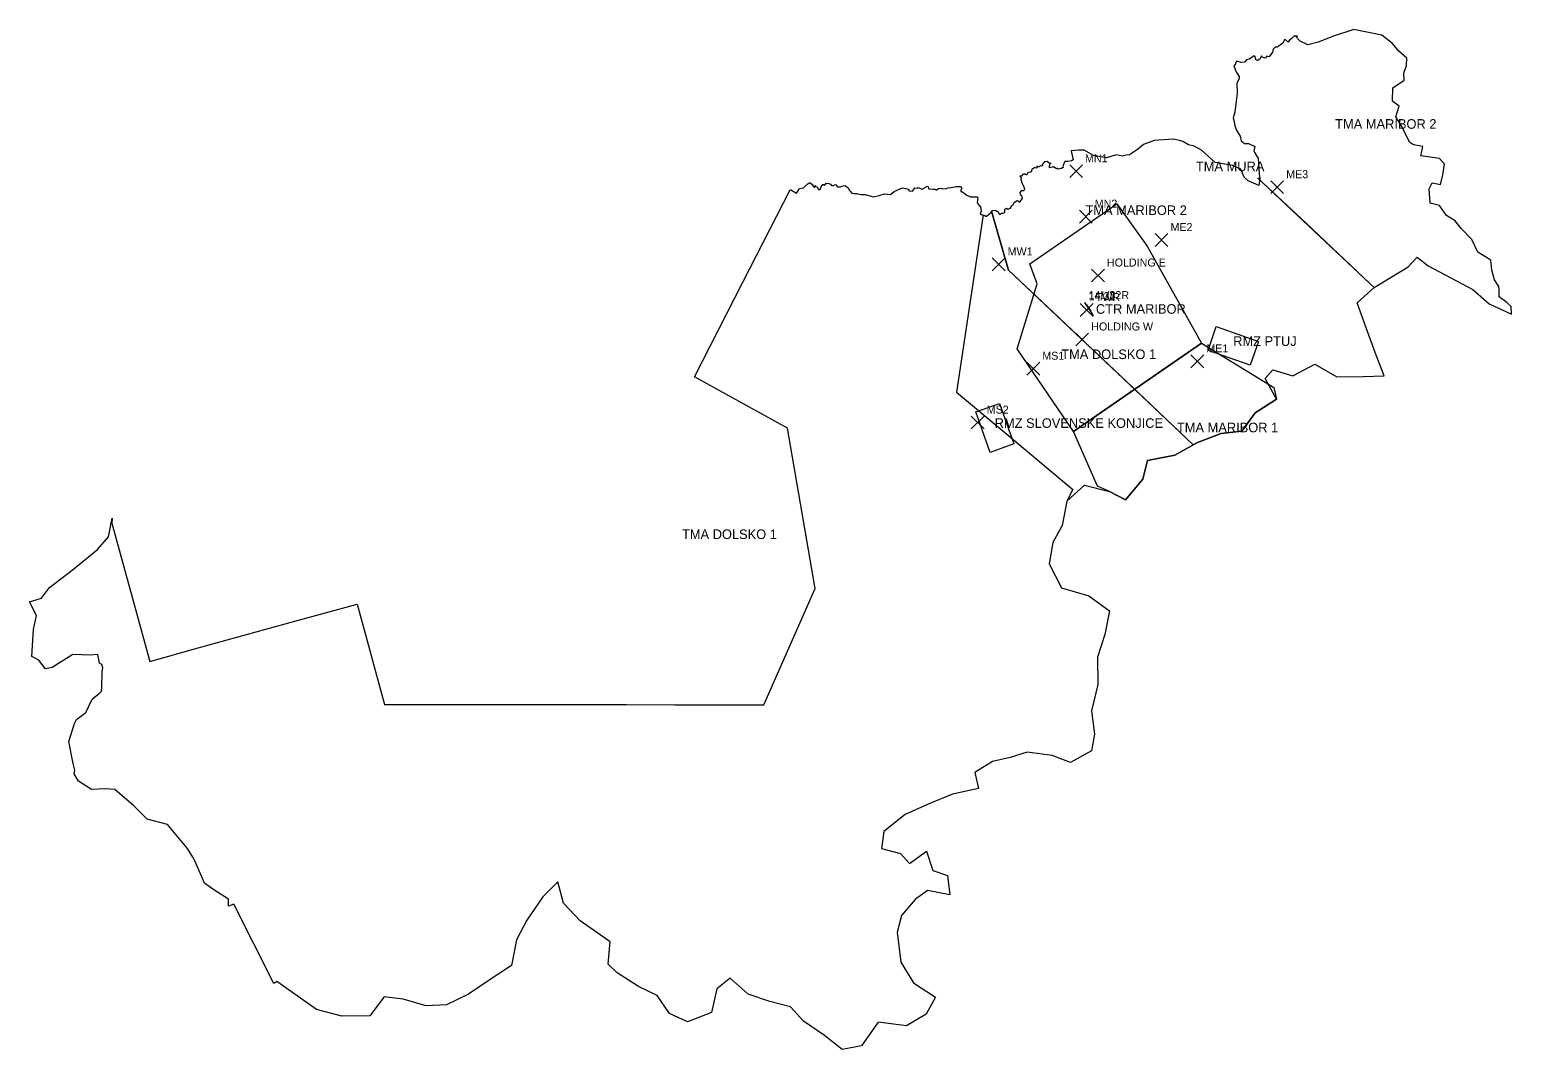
# Model space of a CAD drawing. Extents: x -167666 to 66913, y -117280 to 44262.
import ezdxf

# ---------------------------------------------------------------- set-up
doc = ezdxf.new("R2010")
doc.units = 0
for name, color, linetype in [('AIRSPACE_LABELS', 2, 'CONTINUOUS'), ('ASP_CTR_MARIBOR', 4, 'CONTINUOUS'), ('ASP_RMZ_PTUJ', 6, 'CONTINUOUS'), ('ASP_RMZ_SLOVENSKE_KONJICE', 6, 'CONTINUOUS'), ('ASP_TMA_DOLSKO_1', 6, 'CONTINUOUS'), ('ASP_TMA_DOLSKO_1_01', 6, 'CONTINUOUS'), ('ASP_TMA_MARIBOR_1', 4, 'CONTINUOUS'), ('ASP_TMA_MARIBOR_2', 4, 'CONTINUOUS'), ('ASP_TMA_MARIBOR_2_01', 4, 'CONTINUOUS'), ('ASP_TMA_MURA', 6, 'CONTINUOUS'), ('RUNWAY_LABELS', 8, 'CONTINUOUS'), ('RUNWAYS', 8, 'CONTINUOUS'), ('TOWER', 7, 'CONTINUOUS'), ('TOWER_LABELS', 7, 'CONTINUOUS'), ('VFR_LABELS', 3, 'CONTINUOUS'), ('VFR_POINTS', 3, 'CONTINUOUS')]:
    doc.layers.add(name, color=color, linetype=linetype)

msp = doc.modelspace()

# ---------------------------------------------------------------- linework, layer by layer
at = {"layer": 'ASP_CTR_MARIBOR'}
for p, q in [((-1680.270731, 12447.654288), (4445.304215, 16679.238997)), ((4445.304215, 16679.238997), (9252.178999, 9976.655918)), ((-9337.239413, 7135.007793), (-1680.270731, 12447.654288)), ((9252.178999, 9976.655918), (17866.268766, -5405.308934)), ((-8167.424753, 4015.372351), (-9337.239413, 7135.007793)), ((-11315.289656, -6301.045843), (-8167.424753, 4015.372351)), ((-2424.698242, -19397.337204), (-11315.289656, -6301.045843)), ((17866.268766, -5405.308934), (10209.300084, -10687.06795)), ((10209.300084, -10687.06795), (2552.331402, -15968.826965)), ((2552.331402, -15968.826965), (-2424.698242, -19397.337204))]:
    msp.add_line(p, q, dxfattribs=at)
at = {"layer": 'ASP_RMZ_PTUJ'}
for p, q in [((18887.197924, -6579.03316), (20184.628728, -2779.873166)), ((20184.628728, -2779.873166), (26863.206968, -5127.321617)), ((25565.776163, -8895.594132), (18887.197924, -6579.03316)), ((26863.206968, -5127.321617), (25565.776163, -8895.594132))]:
    msp.add_line(p, q, dxfattribs=at)
at = {"layer": 'ASP_RMZ_SLOVENSKE_KONJICE'}
for p, q in [((-17887.521108, -16308.589241), (-14144.114197, -14949.540138)), ((-15611.699861, -22702.297523), (-17887.521108, -16308.589241)), ((-14144.114197, -14949.540138), (-11868.29295, -21343.24842)), ((-11868.29295, -21343.24842), (-15611.699861, -22702.297523))]:
    msp.add_line(p, q, dxfattribs=at)
at = {"layer": 'ASP_TMA_DOLSKO_1'}
for p, q in [((-54768.586927, 4231.584708), (-47260.503747, 18903.13753)), ((-47260.503747, 18903.13753), (-47154.15696, 18872.25005)), ((-47154.15696, 18872.25005), (-46239.57459, 18378.050376)), ((-46239.57459, 18378.050376), (-45941.803585, 18810.475091)), ((-45941.803585, 18810.475091), (-45835.456798, 19088.462407)), ((-45835.456798, 19088.462407), (-45154.83736, 19212.012326)), ((-45154.83736, 19212.012326), (-44920.874428, 19397.337204)), ((-44920.874428, 19397.337204), (-44899.60507, 19459.112163)), ((-44899.60507, 19459.112163), (-44389.140491, 19860.649398)), ((-44389.140491, 19860.649398), (-44261.524347, 19984.199316)), ((-44261.524347, 19984.199316), (-44091.369487, 19984.199316)), ((-44091.369487, 19984.199316), (-43623.443623, 19644.437041)), ((-43623.443623, 19644.437041), (-43729.790411, 19551.774602)), ((-43729.790411, 19551.774602), (-43559.635551, 19397.337204)), ((-43559.635551, 19397.337204), (-43432.019406, 19304.674765)), ((-43432.019406, 19304.674765), (-43261.864547, 19551.774602)), ((-43261.864547, 19551.774602), (-43283.133904, 19428.224683)), ((-43283.133904, 19428.224683), (-43006.632257, 19335.562244)), ((-43006.632257, 19335.562244), (-42900.28547, 19150.237367)), ((-42900.28547, 19150.237367), (-42815.20804, 18964.912489)), ((-42815.20804, 18964.912489), (-42708.861253, 18903.13753)), ((-42708.861253, 18903.13753), (-42453.628963, 19026.687448)), ((-42453.628963, 19026.687448), (-42368.551534, 19335.562244)), ((-42368.551534, 19335.562244), (-42092.049887, 19737.099479)), ((-42092.049887, 19737.099479), (-42006.972457, 19706.212)), ((-42006.972457, 19706.212), (-41815.54824, 19582.662081)), ((-41815.54824, 19582.662081), (-41539.046593, 19922.424357)), ((-41539.046593, 19922.424357), (-41134.928802, 19860.649398)), ((-41134.928802, 19860.649398), (-40879.696512, 19798.874439)), ((-40879.696512, 19798.874439), (-40730.81101, 19551.774602)), ((-40730.81101, 19551.774602), (-40475.578721, 19582.662081)), ((-40475.578721, 19582.662081), (-40092.730286, 19737.099479)), ((-40092.730286, 19737.099479), (-39794.959282, 19335.562244)), ((-39794.959282, 19335.562244), (-39284.494703, 19335.562244)), ((-39284.494703, 19335.562244), (-39093.070486, 19459.112163)), ((-39093.070486, 19459.112163), (-38859.107554, 19489.999642)), ((-38859.107554, 19489.999642), (-38795.299482, 19520.887122)), ((-38795.299482, 19520.887122), (-38561.33655, 19551.774602)), ((-38561.33655, 19551.774602), (-38050.871971, 19150.237367)), ((-38050.871971, 19150.237367), (-37901.986469, 18810.475091)), ((-37901.986469, 18810.475091), (-37710.562252, 18594.262733)), ((-30819.290438, 18625.150213), (-30223.748429, 18903.13753)), ((-30223.748429, 18903.13753), (-29458.051561, 19212.012326)), ((-29458.051561, 19212.012326), (-28947.586982, 19119.349887)), ((-28947.586982, 19119.349887), (-28607.277263, 18995.799968)), ((-28607.277263, 18995.799968), (-28415.853046, 18748.700131)), ((-27905.388467, 18686.925172), (-27735.233608, 18872.25005)), ((-27735.233608, 18872.25005), (-27522.540033, 19181.124846)), ((-27522.540033, 19181.124846), (-27182.230314, 19150.237367)), ((-27182.230314, 19150.237367), (-26990.806097, 19242.899805)), ((-26990.806097, 19242.899805), (-26565.418948, 19088.462407)), ((-26565.418948, 19088.462407), (-26416.533446, 18995.799968)), ((-26416.533446, 18995.799968), (-26097.493084, 19119.349887)), ((-26097.493084, 19119.349887), (-25948.607582, 19273.787285)), ((-25948.607582, 19273.787285), (-25650.836578, 19397.337204)), ((-25650.836578, 19397.337204), (-25459.412361, 19459.112163)), ((-25459.412361, 19459.112163), (-25289.257501, 19057.574928)), ((-25289.257501, 19057.574928), (-24608.638063, 18995.799968)), ((-24608.638063, 18995.799968), (-24310.867058, 18995.799968)), ((-24310.867058, 18995.799968), (-24140.712199, 18841.36257)), ((-24140.712199, 18841.36257), (-23970.557339, 18934.025009)), ((-23970.557339, 18934.025009), (-23757.863764, 19088.462407)), ((-23757.863764, 19088.462407), (-23353.745973, 19150.237367)), ((-23353.745973, 19150.237367), (-23162.321756, 19057.574928)), ((-23162.321756, 19057.574928), (-22502.971675, 19088.462407)), ((-22502.971675, 19088.462407), (-22226.470028, 19212.012326)), ((-22226.470028, 19212.012326), (-21779.813522, 19273.787285)), ((-21779.813522, 19273.787285), (-20992.847296, 19428.224683)), ((-20992.847296, 19428.224683), (-20631.268219, 19428.224683)), ((-20631.268219, 19428.224683), (-20290.9585, 19397.337204)), ((-20290.9585, 19397.337204), (-20120.80364, 19181.124846)), ((-20142.072998, 18964.912489), (-20248.419785, 18872.25005)), ((-20248.419785, 18872.25005), (-20248.419785, 18594.262733)), ((-20120.80364, 19181.124846), (-20142.072998, 18964.912489)), ((-37710.562252, 18594.262733), (-37476.59932, 18378.050376)), ((-37476.59932, 18378.050376), (-37178.828316, 18316.275417)), ((-37178.828316, 18316.275417), (-36774.710524, 18316.275417)), ((-36774.710524, 18316.275417), (-36413.131448, 18192.725498)), ((-36413.131448, 18192.725498), (-36009.013656, 18130.950539)), ((-36009.013656, 18130.950539), (-35413.471647, 18130.950539)), ((-35413.471647, 18130.950539), (-34073.502128, 17760.300784)), ((-34073.502128, 17760.300784), (-33180.189115, 18007.40062)), ((-33180.189115, 18007.40062), (-32329.414817, 18254.500457)), ((-32329.414817, 18254.500457), (-31861.488953, 18192.725498)), ((-31861.488953, 18192.725498), (-31393.563089, 18161.838019)), ((-31393.563089, 18161.838019), (-30819.290438, 18625.150213)), ((-28415.853046, 18748.700131), (-27905.388467, 18686.925172)), ((-20248.419785, 18594.262733), (-20078.264926, 18594.262733)), ((-20078.264926, 18594.262733), (-19312.568057, 18038.2881)), ((-19312.568057, 18038.2881), (-18738.295406, 17791.188263)), ((-18738.295406, 17791.188263), (-17823.713036, 17791.188263)), ((-17823.713036, 17791.188263), (-17674.827534, 17760.300784)), ((-17674.827534, 17760.300784), (-17568.480746, 17667.638345)), ((-17589.750104, 17235.21363), (-17632.288819, 16802.788915)), ((-17632.288819, 16802.788915), (-17525.942031, 16586.576558)), ((-17568.480746, 17667.638345), (-17589.750104, 17235.21363)), ((-17525.942031, 16586.576558), (-17355.787172, 16401.25168)), ((-16696.437091, 14918.652658), (-20950.308581, -13188.953799)), ((-17355.787172, 16401.25168), (-17143.093597, 16215.926802)), ((-17036.74681, 15505.514771), (-17164.362955, 15042.202577)), ((-17164.362955, 15042.202577), (-17079.285525, 14980.427617)), ((-17143.093597, 16215.926802), (-17036.74681, 15505.514771)), ((-17079.285525, 14980.427617), (-17036.74681, 14949.540138)), ((-17036.74681, 14949.540138), (-16717.706448, 14887.765179)), ((-16717.706448, 14887.765179), (-16696.437091, 14918.652658)), ((-62425.55561, -10748.842909), (-54768.586927, 4231.584708)), ((-55342.859579, -14640.665342), (-62425.55561, -10748.842909)), ((-20950.308581, -13188.953799), (-13293.339899, -19582.662081)), ((-47685.890896, -18872.25005), (-55342.859579, -14640.665342)), ((-43283.133904, -44292.64578), (-47685.890896, -18872.25005)), ((-13293.339899, -19582.662081), (-2509.775671, -28570.918652)), ((-3466.896757, -30424.167429), (-4211.324267, -34315.989862)), ((-2509.775671, -28570.918652), (-3466.896757, -30424.167429)), ((-155202.492809, -36076.5762), (-154606.9508, -33142.265636)), ((-154606.9508, -33142.265636), (-154670.758872, -33945.340106)), ((-154670.758872, -33945.340106), (-148630.261356, -55813.67568)), ((-4211.324267, -34315.989862), (-5700.179289, -37003.200589)), ((-156925.310762, -38084.262376), (-155202.492809, -36076.5762)), ((-5700.179289, -37003.200589), (-6253.182583, -40339.048388)), ((-160923.949963, -41389.222695), (-156925.310762, -38084.262376)), ((-164518.471372, -44107.320902), (-160923.949963, -41389.222695)), ((-6253.182583, -40339.048388), (-4317.671055, -44169.095862)), ((-165794.632819, -45806.132282), (-164518.471372, -44107.320902)), ((-51429.297808, -62701.583636), (-43283.133904, -44292.64578)), ((-4317.671055, -44169.095862), (42.547223, -45435.482526)), ((-167666.336275, -46392.994394), (-165794.632819, -45806.132282)), ((-166602.868402, -48524.230488), (-167666.336275, -46392.994394)), ((-125659.35531, -49450.854877), (-115811.64281, -46732.75667)), ((-115811.64281, -46732.75667), (-111472.69389, -62639.808676)), ((42.547223, -45435.482526), (3275.489555, -47782.930978)), ((-167028.255551, -50748.129021), (-166602.868402, -48524.230488)), ((3275.489555, -47782.930978), (2573.600759, -51551.203492)), ((-167326.026555, -55041.488689), (-167028.255551, -50748.129021)), ((-140973.292674, -53682.439586), (-133316.323992, -51582.090971)), ((-133316.323992, -51582.090971), (-125659.35531, -49450.854877)), ((2573.600759, -51551.203492), (1382.516742, -55134.151128)), ((-148630.261356, -55813.67568), (-140973.292674, -53682.439586)), ((-166220.019968, -55597.463322), (-167326.026555, -55041.488689)), ((-165156.552096, -56987.399905), (-166220.019968, -55597.463322)), ((-160817.603176, -54732.613893), (-164093.084223, -56771.187548)), ((-158095.125422, -54825.276332), (-160817.603176, -54732.613893)), ((-156861.50269, -54732.613893), (-158095.125422, -54825.276332)), ((-156585.001043, -56122.550476), (-156861.50269, -54732.613893)), ((-156223.421966, -56307.875354), (-156585.001043, -56122.550476)), ((1382.516742, -55134.151128), (1425.055457, -59458.398275)), ((-164093.084223, -56771.187548), (-165156.552096, -56987.399905)), ((-156244.691324, -59952.597949), (-156180.883251, -57419.82462)), ((-156074.536464, -56894.737466), (-156223.421966, -56307.875354)), ((-156180.883251, -57419.82462), (-156074.536464, -56894.737466)), ((-157754.815703, -61805.846727), (-156542.462328, -60786.559899)), ((-156542.462328, -60786.559899), (-156265.960681, -60539.460062)), ((-156265.960681, -60539.460062), (-156244.691324, -59952.597949)), ((1425.055457, -59458.398275), (425.395657, -63628.208024)), ((-158754.475503, -63937.082821), (-157754.815703, -61805.846727)), ((-111472.69389, -62639.808676), (-103815.725208, -62639.808676)), ((-103815.725208, -62639.808676), (-96158.756526, -62670.696156)), ((-96158.756526, -62670.696156), (-88501.787844, -62670.696156)), ((-88501.787844, -62670.696156), (-80844.819162, -62670.696156)), ((-80844.819162, -62670.696156), (-73187.850479, -62670.696156)), ((-73187.850479, -62670.696156), (-65530.881797, -62701.583636)), ((-65530.881797, -62701.583636), (-57873.913115, -62701.583636)), ((-57873.913115, -62701.583636), (-51429.297808, -62701.583636)), ((-161476.953257, -68508.429805), (-160541.101529, -65666.78168)), ((-160541.101529, -65666.78168), (-160243.330524, -65018.144607)), ((-160243.330524, -65018.144607), (-158754.475503, -63937.082821)), ((425.395657, -63628.208024), (914.590878, -67365.593059)), ((914.590878, -67365.593059), (467.934372, -69991.028827)), ((-160753.795103, -71998.715002), (-161476.953257, -68508.429805)), ((-9720.087847, -70207.241184), (-12442.565601, -71041.203134)), ((-5785.256719, -70701.440858), (-9720.087847, -70207.241184)), ((467.934372, -69991.028827), (-2871.354748, -71844.277604)), ((-160519.832171, -73048.88931), (-160753.795103, -71998.715002)), ((-15250.120784, -71658.952726), (-18036.40661, -73419.539065)), ((-12442.565601, -71041.203134), (-15250.120784, -71658.952726)), ((-2871.354748, -71844.277604), (-5785.256719, -70701.440858)), ((-160626.178959, -73604.863943), (-160519.832171, -73048.88931)), ((-159924.290163, -74778.588168), (-160626.178959, -73604.863943)), ((-157861.16249, -76106.749792), (-159924.290163, -74778.588168)), ((-18036.40661, -73419.539065), (-17462.133959, -75952.312394)), ((-156797.694617, -76044.974833), (-157861.16249, -76106.749792)), ((-155649.149315, -75983.199874), (-156797.694617, -76044.974833)), ((-154202.833009, -76106.749792), (-155649.149315, -75983.199874)), ((-153415.866783, -76724.499385), (-154202.833009, -76106.749792)), ((-151182.584251, -78701.298081), (-153415.866783, -76724.499385)), ((-21567.119947, -76848.049303), (-25438.143003, -78454.198244)), ((-17462.133959, -75952.312394), (-21567.119947, -76848.049303)), ((-149055.648505, -80832.534175), (-151182.584251, -78701.298081)), ((-25438.143003, -78454.198244), (-29032.664412, -80091.234664)), ((-145865.244888, -81666.496125), (-149055.648505, -80832.534175)), ((-142696.110628, -85434.768639), (-145865.244888, -81666.496125)), ((-29032.664412, -80091.234664), (-32414.492247, -82747.557911)), ((-32414.492247, -82747.557911), (-32818.610038, -85434.768639)), ((-141845.33633, -86855.592701), (-142696.110628, -85434.768639)), ((-32818.610038, -85434.768639), (-29819.630638, -86237.843109)), ((-29819.630638, -86237.843109), (-28373.314331, -87813.10457)), ((-28373.314331, -87813.10457), (-25693.375292, -85867.193353)), ((-25693.375292, -85867.193353), (-24651.176777, -88955.941316)), ((-141483.757253, -87535.117253), (-141845.33633, -86855.592701)), ((-139973.632874, -90932.740012), (-141483.757253, -87535.117253)), ((-24651.176777, -88955.941316), (-22332.816815, -89759.015786)), ((-138484.777853, -92013.801798), (-139973.632874, -90932.740012)), ((-84035.222779, -90747.415134), (-86417.390814, -93125.751065)), ((-83141.909766, -94114.150413), (-84035.222779, -90747.415134)), ((-22332.816815, -89759.015786), (-21971.237739, -92785.988789)), ((-136166.41789, -93496.40082), (-138484.777853, -92013.801798)), ((-136208.956605, -94608.350087), (-136166.41789, -93496.40082)), ((-86417.390814, -93125.751065), (-88927.174993, -96832.24862)), ((-27458.731961, -93527.2883), (-29628.206421, -96090.949109)), ((-25544.48979, -92137.351717), (-27458.731961, -93527.2883)), ((-21971.237739, -92785.988789), (-25544.48979, -92137.351717)), ((-135315.643592, -94268.587811), (-136208.956605, -94608.350087)), ((-128998.64443, -106839.792018), (-135315.643592, -94268.587811)), ((-80483.240085, -96924.911059), (-83141.909766, -94114.150413)), ((-29628.206421, -96090.949109), (-30330.095217, -98716.384877)), ((-88927.174993, -96832.24862), (-90607.454231, -99920.996582)), ((-75782.712088, -100260.758858), (-80483.240085, -96924.911059)), ((-90607.454231, -99920.996582), (-91373.1511, -103998.143892)), ((-76080.483093, -103781.931535), (-75782.712088, -100260.758858)), ((-30330.095217, -98716.384877), (-29755.822566, -103442.169259)), ((-91373.1511, -103998.143892), (-94925.133794, -106314.704864)), ((-74634.166786, -105171.868118), (-76080.483093, -103781.931535)), ((-71294.877666, -107303.104212), (-74634.166786, -105171.868118)), ((-29755.822566, -103442.169259), (-27713.96425, -106747.129579)), ((-128551.987923, -106500.029742), (-128998.64443, -106839.792018)), ((-125319.045591, -108816.590714), (-128551.987923, -106500.029742)), ((-94925.133794, -106314.704864), (-98179.345484, -108538.603397)), ((-68295.898266, -108754.815754), (-71294.877666, -107303.104212)), ((-58894.842273, -107673.753967), (-59724.347213, -111442.026482)), ((-56767.906528, -105974.942588), (-58894.842273, -107673.753967)), ((-53917.812629, -108538.603397), (-56767.906528, -105974.942588)), ((-27713.96425, -106747.129579), (-24268.328343, -109032.803071)), ((-122277.527475, -110947.826808), (-125319.045591, -108816.590714)), ((-111557.77132, -108940.140632), (-113791.053853, -111967.113635)), ((-108516.253205, -109310.790388), (-111557.77132, -108940.140632)), ((-104879.193081, -110391.852174), (-108516.253205, -109310.790388)), ((-101688.789463, -110237.414776), (-104879.193081, -110391.852174)), ((-98179.345484, -108538.603397), (-101688.789463, -110237.414776)), ((-66381.656095, -111596.46388), (-68295.898266, -108754.815754)), ((-50472.176722, -109681.440143), (-53917.812629, -108538.603397)), ((-47217.965032, -110546.289572), (-50472.176722, -109681.440143)), ((-24268.328343, -109032.803071), (-25714.64465, -111689.126319)), ((-118257.618917, -112028.888594), (-122277.527475, -110947.826808)), ((-113791.053853, -111967.113635), (-118257.618917, -112028.888594)), ((-63531.562197, -112893.738024), (-66381.656095, -111596.46388)), ((-59724.347213, -111442.026482), (-63531.562197, -112893.738024)), ((-45176.106717, -112831.963065), (-47217.965032, -110546.289572)), ((-25714.64465, -111689.126319), (-28819.970838, -113573.262576)), ((-41836.817597, -115086.749077), (-45176.106717, -112831.963065)), ((-33329.074617, -112986.400463), (-35966.474941, -116692.898018)), ((-28819.970838, -113573.262576), (-33329.074617, -112986.400463)), ((-39029.262414, -117279.76013), (-41836.817597, -115086.749077)), ((-35966.474941, -116692.898018), (-39029.262414, -117279.76013))]:
    msp.add_line(p, q, dxfattribs=at)
at = {"layer": 'ASP_TMA_DOLSKO_1_01'}
for p, q in [((-16696.437091, 14918.652658), (-20950.308581, -13188.953799)), ((-16717.706448, 14887.765179), (-16696.437091, 14918.652658)), ((-16526.282231, 14825.990219), (-16717.706448, 14887.765179)), ((-16292.319299, 14671.552821), (-16526.282231, 14825.990219)), ((-16185.972512, 14671.552821), (-16292.319299, 14671.552821)), ((-15611.699861, 15134.865016), (-16185.972512, 14671.552821)), ((-15377.736929, 15505.514771), (-15611.699861, 15134.865016)), ((-12676.528533, 6177.495925), (-15399.006286, 15505.514771)), ((-15399.006286, 15505.514771), (-15377.736929, 15505.514771)), ((-6444.6068, 277.987317), (-12676.528533, 6177.495925)), ((1212.361882, -6980.570395), (-6444.6068, 277.987317)), ((8869.330565, -14239.128106), (1212.361882, -6980.570395)), ((-20950.308581, -13188.953799), (-13293.339899, -19582.662081)), ((16526.299247, -21497.685818), (8869.330565, -14239.128106)), ((-13293.339899, -19582.662081), (-2509.775671, -28570.918652)), ((9315.987071, -23999.571667), (13612.397276, -23134.722238)), ((13612.397276, -23134.722238), (17249.4574, -21157.923542)), ((17249.4574, -21157.923542), (16526.299247, -21497.685818)), ((8571.55956, -26933.882232), (9315.987071, -23999.571667)), ((-3466.896757, -30424.167429), (-659.341573, -27922.28158)), ((-659.341573, -27922.28158), (3275.489555, -28910.680928)), ((5849.081807, -30238.842551), (8571.55956, -26933.882232)), ((-2509.775671, -28570.918652), (-3466.896757, -30424.167429)), ((3275.489555, -28910.680928), (5849.081807, -30238.842551))]:
    msp.add_line(p, q, dxfattribs=at)
at = {"layer": 'ASP_TMA_MARIBOR_1'}
for p, q in [((12889.239123, -8833.819172), (17866.268766, -5405.308934)), ((17866.268766, -5405.308934), (29309.183075, -12416.766809)), ((5232.270441, -14115.578188), (12889.239123, -8833.819172)), ((29309.183075, -12416.766809), (29734.570224, -14270.015586)), ((-2424.698242, -19397.337204), (5232.270441, -14115.578188)), ((29734.570224, -14270.015586), (26374.011746, -16432.13916)), ((26374.011746, -16432.13916), (24268.345359, -19366.449724)), ((1382.516742, -28076.718978), (-2424.698242, -19397.337204)), ((20950.325597, -19737.099479), (17249.4574, -21157.923542)), ((24268.345359, -19366.449724), (20950.325597, -19737.099479)), ((13612.397276, -23134.722238), (9315.987071, -23999.571667)), ((17249.4574, -21157.923542), (13612.397276, -23134.722238)), ((9315.987071, -23999.571667), (8571.55956, -26933.882232)), ((3275.489555, -28910.680928), (1382.516742, -28076.718978)), ((8571.55956, -26933.882232), (5849.081807, -30238.842551)), ((5849.081807, -30238.842551), (3275.489555, -28910.680928))]:
    msp.add_line(p, q, dxfattribs=at)
at = {"layer": 'ASP_TMA_MARIBOR_2'}
for p, q in [((8656.63699, 26069.032802), (7720.785262, 25296.845812)), ((10358.185586, 26686.782395), (8656.63699, 26069.032802)), ((13378.434344, 26902.994752), (10358.185586, 26686.782395)), ((14356.824787, 26717.669874), (13378.434344, 26902.994752)), ((14888.558723, 26532.344997), (14356.824787, 26717.669874)), ((15781.871736, 26007.257843), (14888.558723, 26532.344997)), ((16696.454106, 25791.045486), (15781.871736, 26007.257843)), ((-2743.738603, 23474.484514), (-3296.741897, 23381.822075)), ((-1616.462658, 25142.408414), (-2786.277318, 25080.633454)), ((-2786.277318, 25080.633454), (-2701.199888, 24771.758658)), ((-2467.236957, 23628.921912), (-2743.738603, 23474.484514)), ((-2701.199888, 24771.758658), (-2467.236957, 23628.921912)), ((-701.880288, 25173.295893), (-1616.462658, 25142.408414)), ((765.705376, 24308.446464), (-701.880288, 25173.295893)), ((2828.833049, 23968.684188), (765.705376, 24308.446464)), ((4360.226785, 24431.996382), (2828.833049, 23968.684188)), ((5274.809155, 24215.784025), (4360.226785, 24431.996382)), ((5912.889879, 24370.221423), (5274.809155, 24215.784025)), ((6444.623815, 24401.108903), (5912.889879, 24370.221423)), ((7720.785262, 25296.845812), (6444.623815, 24401.108903)), ((17844.999409, 25173.295893), (16696.454106, 25791.045486)), ((20035.743226, 23196.497197), (17844.999409, 25173.295893)), ((-10507.054073, 21281.473461), (-10655.939575, 21034.373624)), ((-10358.168571, 21405.023379), (-10507.054073, 21281.473461)), ((-10294.360498, 21312.36094), (-10358.168571, 21405.023379)), ((-10145.474996, 21343.24842), (-10294.360498, 21312.36094)), ((-10060.397566, 21374.135899), (-10188.013711, 21405.023379)), ((-10188.013711, 21405.023379), (-10145.474996, 21343.24842)), ((-9826.434634, 21219.698501), (-10060.397566, 21374.135899)), ((-9677.549132, 21497.685818), (-9826.434634, 21219.698501)), ((-9103.276481, 21713.898175), (-9677.549132, 21497.685818)), ((-8933.121621, 22208.097849), (-9103.276481, 21713.898175)), ((-8720.428047, 22269.872809), (-8933.121621, 22208.097849)), ((-8550.273187, 22393.422727), (-8720.428047, 22269.872809)), ((-8273.771541, 22331.647768), (-8550.273187, 22393.422727)), ((-8209.963468, 22609.635084), (-8273.771541, 22331.647768)), ((-8018.539251, 22486.085166), (-8209.963468, 22609.635084)), ((-7805.845677, 22578.747605), (-8018.539251, 22486.085166)), ((-7699.498889, 22671.410044), (-7805.845677, 22578.747605)), ((-7550.613387, 22640.522564), (-7699.498889, 22671.410044)), ((-7316.650455, 22671.410044), (-7550.613387, 22640.522564)), ((-6976.340736, 23320.047116), (-7380.458528, 22887.622401)), ((-7380.458528, 22887.622401), (-7316.650455, 22671.410044)), ((-6593.492302, 23350.934595), (-6976.340736, 23320.047116)), ((-6295.721298, 23134.722238), (-6593.492302, 23350.934595)), ((-5955.411578, 23072.947279), (-6295.721298, 23134.722238)), ((-6231.913225, 22671.410044), (-6168.105153, 22825.847442)), ((-6189.37451, 22362.535247), (-6231.913225, 22671.410044)), ((-6189.37451, 23011.172319), (-5955.411578, 23072.947279)), ((-6168.105153, 22825.847442), (-6189.37451, 23011.172319)), ((-5785.256719, 22455.197686), (-6189.37451, 22362.535247)), ((-5721.448646, 22455.197686), (-5785.256719, 22455.197686)), ((-5551.293787, 22455.197686), (-5721.448646, 22547.860125)), ((-5721.448646, 22547.860125), (-5721.448646, 22455.197686)), ((-5444.947, 22486.085166), (-5551.293787, 22455.197686)), ((-5083.367923, 22208.097849), (-5444.947, 22486.085166)), ((-4977.021136, 22269.872809), (-5083.367923, 22208.097849)), ((-4849.404991, 22177.21037), (-4977.021136, 22269.872809)), ((-4317.671055, 22238.985329), (-4849.404991, 22177.21037)), ((-4104.97748, 22393.422727), (-4317.671055, 22238.985329)), ((-3998.630693, 22362.535247), (-4104.97748, 22393.422727)), ((-3977.361336, 22918.509881), (-4083.708123, 22578.747605)), ((-4083.708123, 22578.747605), (-4062.438765, 22424.310207)), ((-4062.438765, 22424.310207), (-3998.630693, 22362.535247)), ((-3785.937118, 23350.934595), (-3977.361336, 22918.509881)), ((-3296.741897, 23381.822075), (-3785.937118, 23350.934595)), ((22779.490337, 22733.185003), (20035.743226, 23196.497197)), ((24076.921142, 22146.32289), (22779.490337, 22733.185003)), ((24587.385721, 20910.823705), (24076.921142, 22146.32289)), ((-10655.939575, 21034.373624), (-10911.171864, 21034.373624)), ((-10911.171864, 21034.373624), (-10741.017005, 20849.048746)), ((-10741.017005, 20849.048746), (-10677.208932, 20756.386307)), ((-10677.208932, 20756.386307), (-10741.017005, 20540.17395)), ((-10741.017005, 20540.17395), (-10549.592788, 19860.649398)), ((-10549.592788, 19860.649398), (-10379.437928, 19582.662081)), ((-10379.437928, 19582.662081), (-10315.629856, 19459.112163)), ((-10315.629856, 19459.112163), (-10209.283069, 19212.012326)), ((-10166.744354, 19026.687448), (-10251.821783, 18748.700131)), ((-10209.283069, 19212.012326), (-10166.744354, 19026.687448)), ((25225.466444, 20323.961592), (24587.385721, 20910.823705)), ((26948.284398, 19582.662081), (25225.466444, 20323.961592)), ((26799.398895, 20725.498827), (27075.900542, 20601.948909)), ((44580.581724, 3984.484871), (26799.398895, 20725.498827)), ((27075.900542, 20601.948909), (26948.284398, 19582.662081)), ((-12017.178452, 16463.026639), (-12208.602669, 16339.476721)), ((-11953.370379, 16679.238997), (-12017.178452, 16463.026639)), ((-11804.484877, 16802.788915), (-11953.370379, 16679.238997)), ((-11655.599375, 16926.338834), (-11804.484877, 16802.788915)), ((-11421.636443, 17111.663711), (-11655.599375, 16926.338834)), ((-11294.020298, 17142.551191), (-11421.636443, 17111.663711)), ((-11102.596081, 17019.001273), (-11294.020298, 17142.551191)), ((-10889.902507, 16895.451354), (-11102.596081, 17019.001273)), ((-10677.208932, 18748.700131), (-10889.902507, 18439.825335)), ((-10889.902507, 18439.825335), (-10847.363792, 18161.838019)), ((-10804.825077, 17173.438671), (-10889.902507, 16895.451354)), ((-10847.363792, 18161.838019), (-10634.670218, 18007.40062)), ((-10528.32343, 17513.200947), (-10804.825077, 17173.438671)), ((-10251.821783, 18748.700131), (-10677.208932, 18748.700131)), ((-10634.670218, 18007.40062), (-10528.32343, 17513.200947)), ((-16696.437091, 14918.652658), (-20950.308581, -13188.953799)), ((-16717.706448, 14887.765179), (-16696.437091, 14918.652658)), ((-16526.282231, 14825.990219), (-16717.706448, 14887.765179)), ((-16292.319299, 14671.552821), (-16526.282231, 14825.990219)), ((-16185.972512, 14671.552821), (-16292.319299, 14671.552821)), ((-15611.699861, 15134.865016), (-16185.972512, 14671.552821)), ((-15377.736929, 15505.514771), (-15611.699861, 15134.865016)), ((-15207.582069, 15567.28973), (-15377.736929, 15505.514771)), ((-14760.925563, 15598.17721), (-15207.582069, 15567.28973)), ((-14612.040061, 15474.627291), (-14760.925563, 15598.17721)), ((-14378.077129, 15443.739812), (-14612.040061, 15474.627291)), ((-14207.922269, 15289.302414), (-14378.077129, 15443.739812)), ((-14229.191627, 15165.752495), (-14207.922269, 15289.302414)), ((-14229.191627, 15134.865016), (-14229.191627, 15165.752495)), ((-14037.76741, 14918.652658), (-14229.191627, 15134.865016)), ((-13952.68998, 15042.202577), (-14037.76741, 14918.652658)), ((-13846.343193, 15134.865016), (-13952.68998, 15042.202577)), ((-13654.918975, 15134.865016), (-13846.343193, 15134.865016)), ((-13335.878614, 15227.527454), (-13654.918975, 15134.865016)), ((-13016.838252, 15907.052006), (-13357.147971, 15783.502088)), ((-13357.147971, 15783.502088), (-13357.147971, 15443.739812)), ((-13357.147971, 15443.739812), (-13335.878614, 15227.527454)), ((-12804.144677, 15752.614608), (-13016.838252, 15907.052006)), ((-12506.373673, 15937.939486), (-12804.144677, 15752.614608)), ((-12208.602669, 16339.476721), (-12506.373673, 15937.939486)), ((42517.454051, 957.511868), (45197.39309, 3428.510238)), ((45197.39309, 3428.510238), (44580.581724, 3984.484871)), ((43942.501001, -2965.198044), (42517.454051, 957.511868)), ((45325.009235, -6887.907956), (43942.501001, -2965.198044)), ((12889.239123, -8833.819172), (17866.268766, -5405.308934)), ((17866.268766, -5405.308934), (29309.183075, -12416.766809)), ((46771.325541, -10563.518031), (45325.009235, -6887.907956)), ((5232.270441, -14115.578188), (12889.239123, -8833.819172)), ((32308.162475, -10594.405511), (35817.606454, -8710.269254)), ((35817.606454, -8710.269254), (39305.781076, -10748.842909)), ((27926.67484, -10995.942746), (29160.297572, -9606.006163)), ((29734.570224, -14270.015586), (27926.67484, -10995.942746)), ((29160.297572, -9606.006163), (32308.162475, -10594.405511)), ((39305.781076, -10748.842909), (43432.036422, -10687.06795)), ((43432.036422, -10687.06795), (46771.325541, -10563.518031)), ((-20950.308581, -13188.953799), (-13293.339899, -19582.662081)), ((29309.183075, -12416.766809), (29734.570224, -14270.015586)), ((-2424.698242, -19397.337204), (5232.270441, -14115.578188)), ((-13293.339899, -19582.662081), (-2509.775671, -28570.918652)), ((1382.516742, -28076.718978), (-2424.698242, -19397.337204)), ((-3466.896757, -30424.167429), (-659.341573, -27922.28158)), ((-659.341573, -27922.28158), (3275.489555, -28910.680928)), ((3275.489555, -28910.680928), (1382.516742, -28076.718978)), ((-2509.775671, -28570.918652), (-3466.896757, -30424.167429))]:
    msp.add_line(p, q, dxfattribs=at)
at = {"layer": 'ASP_TMA_MARIBOR_2_01'}
for p, q in [((31053.270385, 42748.271799), (30712.960666, 42130.522206)), ((31563.734964, 42284.959605), (31053.270385, 42748.271799)), ((31755.159181, 42532.059442), (31563.734964, 42284.959605)), ((32223.085045, 42933.596677), (31755.159181, 42532.059442)), ((32605.933479, 43273.358953), (32223.085045, 42933.596677)), ((33052.589986, 43242.471473), (32605.933479, 43273.358953)), ((33477.977135, 42408.509523), (32733.549624, 43242.471473)), ((32733.549624, 43242.471473), (33052.589986, 43242.471473)), ((34669.061152, 41852.53489), (33477.977135, 42408.509523)), ((36349.340391, 42254.072125), (34669.061152, 41852.53489)), ((38752.777783, 43211.583993), (36349.340391, 42254.072125)), ((41985.720115, 44261.7583), (38752.777783, 43211.583993)), ((43793.615498, 43921.996025), (41985.720115, 44261.7583)), ((46388.477107, 43366.021391), (43793.615498, 43921.996025)), ((48111.295061, 42037.859768), (46388.477107, 43366.021391)), ((26076.240742, 40030.173592), (25799.739095, 39844.848714)), ((26288.934317, 40061.061072), (26076.240742, 40030.173592)), ((26501.627891, 39443.311479), (26288.934317, 40061.061072)), ((27352.402189, 40091.948551), (27075.900542, 39597.748877)), ((27480.018334, 39906.623674), (27352.402189, 40091.948551)), ((27926.67484, 39721.298796), (27480.018334, 39906.623674)), ((28203.176487, 40061.061072), (27926.67484, 39721.298796)), ((28564.755564, 39937.511153), (28203.176487, 40061.061072)), ((29075.220143, 40678.810664), (28564.755564, 39937.511153)), ((29224.105645, 41142.122858), (29075.220143, 40678.810664)), ((29500.607292, 41481.885134), (29224.105645, 41142.122858)), ((29862.186368, 41481.885134), (29500.607292, 41481.885134)), ((30308.842875, 41790.759931), (29862.186368, 41481.885134)), ((30712.960666, 42130.522206), (30308.842875, 41790.759931)), ((49089.685504, 40864.135542), (48111.295061, 42037.859768)), ((50365.846951, 39721.298796), (49089.685504, 40864.135542)), ((23226.146844, 38856.449366), (22992.183912, 38454.912131)), ((22992.183912, 38454.912131), (23417.571061, 37466.512783)), ((23332.493631, 39134.436683), (23226.146844, 38856.449366)), ((23438.840418, 39257.986601), (23332.493631, 39134.436683)), ((24140.729214, 39072.661724), (23438.840418, 39257.986601)), ((24672.46315, 39103.549203), (24140.729214, 39072.661724)), ((24970.234155, 39474.198959), (24672.46315, 39103.549203)), ((25416.890661, 39597.748877), (24970.234155, 39474.198959)), ((25799.739095, 39844.848714), (25416.890661, 39597.748877)), ((26735.590823, 39350.64904), (26501.627891, 39443.311479)), ((26820.668253, 39443.311479), (26735.590823, 39350.64904)), ((27075.900542, 39597.748877), (26820.668253, 39443.311479)), ((49897.921087, 37373.850344), (50302.038878, 38578.46205)), ((50302.038878, 38578.46205), (50365.846951, 39721.298796)), ((23417.571061, 37466.512783), (23842.95821, 36817.875711)), ((23842.95821, 36478.113435), (23438.840418, 35798.588884)), ((23438.840418, 35798.588884), (23502.648491, 34192.439943)), ((23842.95821, 36817.875711), (23842.95821, 36478.113435)), ((48153.833776, 35026.401893), (49919.190444, 36231.013598)), ((49919.190444, 36231.013598), (49897.921087, 37373.850344)), ((23502.648491, 34192.439943), (23289.954916, 32524.516044)), ((48090.025703, 32926.053279), (48153.833776, 35026.401893)), ((49153.493576, 32122.978808), (48090.025703, 32926.053279)), ((23141.069414, 31165.46694), (22864.567767, 30269.730031)), ((23289.954916, 32524.516044), (23141.069414, 31165.46694)), ((48600.490282, 30455.054909), (49153.493576, 32122.978808)), ((22864.567767, 30269.730031), (23034.722627, 29682.867918)), ((23034.722627, 29682.867918), (23119.800056, 29003.343366)), ((23119.800056, 29003.343366), (23417.571061, 28323.818815)), ((23417.571061, 28323.818815), (23715.342065, 27798.731661)), ((49536.34201, 29034.230846), (48600.490282, 30455.054909)), ((50791.2341, 26408.795078), (49536.34201, 29034.230846)), ((23715.342065, 27798.731661), (23970.574354, 27366.306946)), ((23970.574354, 27366.306946), (24161.998572, 26625.007435)), ((24161.998572, 26625.007435), (24651.193793, 26223.4702)), ((24651.193793, 26223.4702), (25289.274516, 26223.4702)), ((25289.274516, 26223.4702), (26203.856887, 25821.932965)), ((26203.856887, 25821.932965), (26310.203674, 25729.270526)), ((51408.045466, 26007.257843), (50791.2341, 26408.795078)), ((52875.63113, 25729.270526), (51408.045466, 26007.257843)), ((26310.203674, 25729.270526), (26118.779457, 25049.745975)), ((26118.779457, 25049.745975), (26310.203674, 24740.871178)), ((26310.203674, 24740.871178), (26671.782751, 24123.121586)), ((26671.782751, 24123.121586), (26820.668253, 23906.909229)), ((26820.668253, 23906.909229), (27012.09247, 21343.24842)), ((52577.860125, 24246.671504), (52875.63113, 25729.270526)), ((55513.031454, 23845.134269), (52577.860125, 24246.671504)), ((56321.267037, 22949.39736), (55513.031454, 23845.134269)), ((27012.09247, 21343.24842), (27075.900542, 20601.948909)), ((55683.186313, 19737.099479), (56087.304105, 21281.473461)), ((56087.304105, 21281.473461), (56321.267037, 22949.39736)), ((26799.398895, 20725.498827), (34456.367578, 13528.716075)), ((27075.900542, 20601.948909), (26799.398895, 20725.498827)), ((53896.560287, 19026.687448), (54385.755509, 19984.199316)), ((54066.715147, 16771.901436), (53896.560287, 19026.687448)), ((54385.755509, 19984.199316), (55683.186313, 19737.099479)), ((55534.300811, 16401.25168), (54066.715147, 16771.901436)), ((56640.307398, 14825.990219), (55534.300811, 16401.25168)), ((58022.815633, 13961.14079), (56640.307398, 14825.990219)), ((34456.367578, 13528.716075), (44580.581724, 3984.484871)), ((58979.936718, 12756.529085), (58022.815633, 13961.14079)), ((60660.215957, 11026.830226), (58979.936718, 12756.529085)), ((61617.337042, 8988.25657), (60660.215957, 11026.830226)), ((50557.271168, 6702.583078), (52024.856832, 8216.06958)), ((52024.856832, 8216.06958), (53726.405428, 6857.020476)), ((63680.464715, 7721.869906), (61617.337042, 8988.25657)), ((63829.350217, 6177.495925), (63680.464715, 7721.869906)), ((45197.39309, 3428.510238), (50557.271168, 6702.583078)), ((53726.405428, 6857.020476), (60830.370816, 3119.635442)), ((64254.737366, 4602.234464), (63829.350217, 6177.495925)), ((44580.581724, 3984.484871), (45197.39309, 3428.510238)), ((60830.370816, 3119.635442), (63425.232425, 833.96195)), ((64935.356804, 3582.947636), (64254.737366, 4602.234464)), ((64977.895519, 3026.973003), (64935.356804, 3582.947636)), ((64977.895519, 1945.911216), (64977.895519, 3026.973003)), ((63425.232425, 833.96195), (66913.407047, -803.07447)), ((66190.248894, 1050.174307), (64977.895519, 1945.911216)), ((66892.13769, 401.537235), (66190.248894, 1050.174307)), ((66913.407047, -803.07447), (66892.13769, 401.537235))]:
    msp.add_line(p, q, dxfattribs=at)
at = {"layer": 'ASP_TMA_MURA'}
for p, q in [((31053.270385, 42748.271799), (30712.960666, 42130.522206)), ((31563.734964, 42284.959605), (31053.270385, 42748.271799)), ((31755.159181, 42532.059442), (31563.734964, 42284.959605)), ((32223.085045, 42933.596677), (31755.159181, 42532.059442)), ((32605.933479, 43273.358953), (32223.085045, 42933.596677)), ((33052.589986, 43242.471473), (32605.933479, 43273.358953)), ((33477.977135, 42408.509523), (32733.549624, 43242.471473)), ((32733.549624, 43242.471473), (33052.589986, 43242.471473)), ((34669.061152, 41852.53489), (33477.977135, 42408.509523)), ((36349.340391, 42254.072125), (34669.061152, 41852.53489)), ((38752.777783, 43211.583993), (36349.340391, 42254.072125)), ((41985.720115, 44261.7583), (38752.777783, 43211.583993)), ((43793.615498, 43921.996025), (41985.720115, 44261.7583)), ((46388.477107, 43366.021391), (43793.615498, 43921.996025)), ((48111.295061, 42037.859768), (46388.477107, 43366.021391)), ((26076.240742, 40030.173592), (25799.739095, 39844.848714)), ((26288.934317, 40061.061072), (26076.240742, 40030.173592)), ((26501.627891, 39443.311479), (26288.934317, 40061.061072)), ((27352.402189, 40091.948551), (27075.900542, 39597.748877)), ((27480.018334, 39906.623674), (27352.402189, 40091.948551)), ((27926.67484, 39721.298796), (27480.018334, 39906.623674)), ((28203.176487, 40061.061072), (27926.67484, 39721.298796)), ((28564.755564, 39937.511153), (28203.176487, 40061.061072)), ((29075.220143, 40678.810664), (28564.755564, 39937.511153)), ((29224.105645, 41142.122858), (29075.220143, 40678.810664)), ((29500.607292, 41481.885134), (29224.105645, 41142.122858)), ((29862.186368, 41481.885134), (29500.607292, 41481.885134)), ((30308.842875, 41790.759931), (29862.186368, 41481.885134)), ((30712.960666, 42130.522206), (30308.842875, 41790.759931)), ((49089.685504, 40864.135542), (48111.295061, 42037.859768)), ((50365.846951, 39721.298796), (49089.685504, 40864.135542)), ((23226.146844, 38856.449366), (22992.183912, 38454.912131)), ((22992.183912, 38454.912131), (23417.571061, 37466.512783)), ((23332.493631, 39134.436683), (23226.146844, 38856.449366)), ((23438.840418, 39257.986601), (23332.493631, 39134.436683)), ((24140.729214, 39072.661724), (23438.840418, 39257.986601)), ((24672.46315, 39103.549203), (24140.729214, 39072.661724)), ((24970.234155, 39474.198959), (24672.46315, 39103.549203)), ((25416.890661, 39597.748877), (24970.234155, 39474.198959)), ((25799.739095, 39844.848714), (25416.890661, 39597.748877)), ((26735.590823, 39350.64904), (26501.627891, 39443.311479)), ((26820.668253, 39443.311479), (26735.590823, 39350.64904)), ((27075.900542, 39597.748877), (26820.668253, 39443.311479)), ((49897.921087, 37373.850344), (50302.038878, 38578.46205)), ((50302.038878, 38578.46205), (50365.846951, 39721.298796)), ((23417.571061, 37466.512783), (23842.95821, 36817.875711)), ((23842.95821, 36478.113435), (23438.840418, 35798.588884)), ((23438.840418, 35798.588884), (23502.648491, 34192.439943)), ((23842.95821, 36817.875711), (23842.95821, 36478.113435)), ((48153.833776, 35026.401893), (49919.190444, 36231.013598)), ((49919.190444, 36231.013598), (49897.921087, 37373.850344)), ((23502.648491, 34192.439943), (23289.954916, 32524.516044)), ((48090.025703, 32926.053279), (48153.833776, 35026.401893)), ((49153.493576, 32122.978808), (48090.025703, 32926.053279)), ((23141.069414, 31165.46694), (22864.567767, 30269.730031)), ((23289.954916, 32524.516044), (23141.069414, 31165.46694)), ((48600.490282, 30455.054909), (49153.493576, 32122.978808)), ((22864.567767, 30269.730031), (23034.722627, 29682.867918)), ((23034.722627, 29682.867918), (23119.800056, 29003.343366)), ((23119.800056, 29003.343366), (23417.571061, 28323.818815)), ((23417.571061, 28323.818815), (23715.342065, 27798.731661)), ((49536.34201, 29034.230846), (48600.490282, 30455.054909)), ((50791.2341, 26408.795078), (49536.34201, 29034.230846)), ((8656.63699, 26069.032802), (7720.785262, 25296.845812)), ((10358.185586, 26686.782395), (8656.63699, 26069.032802)), ((13378.434344, 26902.994752), (10358.185586, 26686.782395)), ((14356.824787, 26717.669874), (13378.434344, 26902.994752)), ((14888.558723, 26532.344997), (14356.824787, 26717.669874)), ((15781.871736, 26007.257843), (14888.558723, 26532.344997)), ((16696.454106, 25791.045486), (15781.871736, 26007.257843)), ((23715.342065, 27798.731661), (23970.574354, 27366.306946)), ((23970.574354, 27366.306946), (24161.998572, 26625.007435)), ((24161.998572, 26625.007435), (24651.193793, 26223.4702)), ((24651.193793, 26223.4702), (25289.274516, 26223.4702)), ((25289.274516, 26223.4702), (26203.856887, 25821.932965)), ((26203.856887, 25821.932965), (26310.203674, 25729.270526)), ((51408.045466, 26007.257843), (50791.2341, 26408.795078)), ((52875.63113, 25729.270526), (51408.045466, 26007.257843)), ((-2743.738603, 23474.484514), (-3296.741897, 23381.822075)), ((-1616.462658, 25142.408414), (-2786.277318, 25080.633454)), ((-2786.277318, 25080.633454), (-2701.199888, 24771.758658)), ((-2467.236957, 23628.921912), (-2743.738603, 23474.484514)), ((-2701.199888, 24771.758658), (-2467.236957, 23628.921912)), ((-701.880288, 25173.295893), (-1616.462658, 25142.408414)), ((765.705376, 24308.446464), (-701.880288, 25173.295893)), ((2828.833049, 23968.684188), (765.705376, 24308.446464)), ((4360.226785, 24431.996382), (2828.833049, 23968.684188)), ((5274.809155, 24215.784025), (4360.226785, 24431.996382)), ((5912.889879, 24370.221423), (5274.809155, 24215.784025)), ((6444.623815, 24401.108903), (5912.889879, 24370.221423)), ((7720.785262, 25296.845812), (6444.623815, 24401.108903)), ((17844.999409, 25173.295893), (16696.454106, 25791.045486)), ((20035.743226, 23196.497197), (17844.999409, 25173.295893)), ((26310.203674, 25729.270526), (26118.779457, 25049.745975)), ((26118.779457, 25049.745975), (26310.203674, 24740.871178)), ((26310.203674, 24740.871178), (26671.782751, 24123.121586)), ((26671.782751, 24123.121586), (26820.668253, 23906.909229)), ((26820.668253, 23906.909229), (27012.09247, 21343.24842)), ((52577.860125, 24246.671504), (52875.63113, 25729.270526)), ((55513.031454, 23845.134269), (52577.860125, 24246.671504)), ((56321.267037, 22949.39736), (55513.031454, 23845.134269)), ((-10507.054073, 21281.473461), (-10655.939575, 21034.373624)), ((-10358.168571, 21405.023379), (-10507.054073, 21281.473461)), ((-10294.360498, 21312.36094), (-10358.168571, 21405.023379)), ((-10145.474996, 21343.24842), (-10294.360498, 21312.36094)), ((-10060.397566, 21374.135899), (-10188.013711, 21405.023379)), ((-10188.013711, 21405.023379), (-10145.474996, 21343.24842)), ((-9826.434634, 21219.698501), (-10060.397566, 21374.135899)), ((-9677.549132, 21497.685818), (-9826.434634, 21219.698501)), ((-9103.276481, 21713.898175), (-9677.549132, 21497.685818)), ((-8933.121621, 22208.097849), (-9103.276481, 21713.898175)), ((-8720.428047, 22269.872809), (-8933.121621, 22208.097849)), ((-8550.273187, 22393.422727), (-8720.428047, 22269.872809)), ((-8273.771541, 22331.647768), (-8550.273187, 22393.422727)), ((-8209.963468, 22609.635084), (-8273.771541, 22331.647768)), ((-8018.539251, 22486.085166), (-8209.963468, 22609.635084)), ((-7805.845677, 22578.747605), (-8018.539251, 22486.085166)), ((-7699.498889, 22671.410044), (-7805.845677, 22578.747605)), ((-7550.613387, 22640.522564), (-7699.498889, 22671.410044)), ((-7316.650455, 22671.410044), (-7550.613387, 22640.522564)), ((-6976.340736, 23320.047116), (-7380.458528, 22887.622401)), ((-7380.458528, 22887.622401), (-7316.650455, 22671.410044)), ((-6593.492302, 23350.934595), (-6976.340736, 23320.047116)), ((-6295.721298, 23134.722238), (-6593.492302, 23350.934595)), ((-5955.411578, 23072.947279), (-6295.721298, 23134.722238)), ((-6231.913225, 22671.410044), (-6168.105153, 22825.847442)), ((-6189.37451, 22362.535247), (-6231.913225, 22671.410044)), ((-6189.37451, 23011.172319), (-5955.411578, 23072.947279)), ((-6168.105153, 22825.847442), (-6189.37451, 23011.172319)), ((-5785.256719, 22455.197686), (-6189.37451, 22362.535247)), ((-5721.448646, 22455.197686), (-5785.256719, 22455.197686)), ((-5551.293787, 22455.197686), (-5721.448646, 22547.860125)), ((-5721.448646, 22547.860125), (-5721.448646, 22455.197686)), ((-5444.947, 22486.085166), (-5551.293787, 22455.197686)), ((-5083.367923, 22208.097849), (-5444.947, 22486.085166)), ((-4977.021136, 22269.872809), (-5083.367923, 22208.097849)), ((-4849.404991, 22177.21037), (-4977.021136, 22269.872809)), ((-4317.671055, 22238.985329), (-4849.404991, 22177.21037)), ((-4104.97748, 22393.422727), (-4317.671055, 22238.985329)), ((-3998.630693, 22362.535247), (-4104.97748, 22393.422727)), ((-3977.361336, 22918.509881), (-4083.708123, 22578.747605)), ((-4083.708123, 22578.747605), (-4062.438765, 22424.310207)), ((-4062.438765, 22424.310207), (-3998.630693, 22362.535247)), ((-3785.937118, 23350.934595), (-3977.361336, 22918.509881)), ((-3296.741897, 23381.822075), (-3785.937118, 23350.934595)), ((22779.490337, 22733.185003), (20035.743226, 23196.497197)), ((24076.921142, 22146.32289), (22779.490337, 22733.185003)), ((24587.385721, 20910.823705), (24076.921142, 22146.32289)), ((27012.09247, 21343.24842), (27075.900542, 20601.948909)), ((55683.186313, 19737.099479), (56087.304105, 21281.473461)), ((56087.304105, 21281.473461), (56321.267037, 22949.39736)), ((-10655.939575, 21034.373624), (-10911.171864, 21034.373624)), ((-10911.171864, 21034.373624), (-10741.017005, 20849.048746)), ((-10741.017005, 20849.048746), (-10677.208932, 20756.386307)), ((-10677.208932, 20756.386307), (-10741.017005, 20540.17395)), ((-10741.017005, 20540.17395), (-10549.592788, 19860.649398)), ((-10549.592788, 19860.649398), (-10379.437928, 19582.662081)), ((-10379.437928, 19582.662081), (-10315.629856, 19459.112163)), ((-10315.629856, 19459.112163), (-10209.283069, 19212.012326)), ((-10166.744354, 19026.687448), (-10251.821783, 18748.700131)), ((-10209.283069, 19212.012326), (-10166.744354, 19026.687448)), ((25225.466444, 20323.961592), (24587.385721, 20910.823705)), ((26948.284398, 19582.662081), (25225.466444, 20323.961592)), ((27075.900542, 20601.948909), (26948.284398, 19582.662081)), ((53896.560287, 19026.687448), (54385.755509, 19984.199316)), ((54066.715147, 16771.901436), (53896.560287, 19026.687448)), ((54385.755509, 19984.199316), (55683.186313, 19737.099479)), ((-12017.178452, 16463.026639), (-12208.602669, 16339.476721)), ((-11953.370379, 16679.238997), (-12017.178452, 16463.026639)), ((-11804.484877, 16802.788915), (-11953.370379, 16679.238997)), ((-11655.599375, 16926.338834), (-11804.484877, 16802.788915)), ((-11421.636443, 17111.663711), (-11655.599375, 16926.338834)), ((-11294.020298, 17142.551191), (-11421.636443, 17111.663711)), ((-11102.596081, 17019.001273), (-11294.020298, 17142.551191)), ((-10889.902507, 16895.451354), (-11102.596081, 17019.001273)), ((-10677.208932, 18748.700131), (-10889.902507, 18439.825335)), ((-10889.902507, 18439.825335), (-10847.363792, 18161.838019)), ((-10804.825077, 17173.438671), (-10889.902507, 16895.451354)), ((-10847.363792, 18161.838019), (-10634.670218, 18007.40062)), ((-10528.32343, 17513.200947), (-10804.825077, 17173.438671)), ((-10251.821783, 18748.700131), (-10677.208932, 18748.700131)), ((-10634.670218, 18007.40062), (-10528.32343, 17513.200947)), ((55534.300811, 16401.25168), (54066.715147, 16771.901436)), ((-15399.006286, 15505.514771), (-12676.528533, 6177.495925)), ((-15377.736929, 15505.514771), (-15399.006286, 15505.514771)), ((-15207.582069, 15567.28973), (-15377.736929, 15505.514771)), ((-14760.925563, 15598.17721), (-15207.582069, 15567.28973)), ((-14612.040061, 15474.627291), (-14760.925563, 15598.17721)), ((-14378.077129, 15443.739812), (-14612.040061, 15474.627291)), ((-14207.922269, 15289.302414), (-14378.077129, 15443.739812)), ((-14229.191627, 15165.752495), (-14207.922269, 15289.302414)), ((-14229.191627, 15134.865016), (-14229.191627, 15165.752495)), ((-14037.76741, 14918.652658), (-14229.191627, 15134.865016)), ((-13952.68998, 15042.202577), (-14037.76741, 14918.652658)), ((-13846.343193, 15134.865016), (-13952.68998, 15042.202577)), ((-13654.918975, 15134.865016), (-13846.343193, 15134.865016)), ((-13335.878614, 15227.527454), (-13654.918975, 15134.865016)), ((-13016.838252, 15907.052006), (-13357.147971, 15783.502088)), ((-13357.147971, 15783.502088), (-13357.147971, 15443.739812)), ((-13357.147971, 15443.739812), (-13335.878614, 15227.527454)), ((-12804.144677, 15752.614608), (-13016.838252, 15907.052006)), ((-12506.373673, 15937.939486), (-12804.144677, 15752.614608)), ((-12208.602669, 16339.476721), (-12506.373673, 15937.939486)), ((56640.307398, 14825.990219), (55534.300811, 16401.25168)), ((58022.815633, 13961.14079), (56640.307398, 14825.990219)), ((58979.936718, 12756.529085), (58022.815633, 13961.14079)), ((60660.215957, 11026.830226), (58979.936718, 12756.529085)), ((61617.337042, 8988.25657), (60660.215957, 11026.830226)), ((50557.271168, 6702.583078), (52024.856832, 8216.06958)), ((52024.856832, 8216.06958), (53726.405428, 6857.020476)), ((63680.464715, 7721.869906), (61617.337042, 8988.25657)), ((63829.350217, 6177.495925), (63680.464715, 7721.869906)), ((-12676.528533, 6177.495925), (-5019.559851, -1081.061787)), ((45197.39309, 3428.510238), (50557.271168, 6702.583078)), ((53726.405428, 6857.020476), (60830.370816, 3119.635442)), ((64254.737366, 4602.234464), (63829.350217, 6177.495925)), ((42517.454051, 957.511868), (45197.39309, 3428.510238)), ((60830.370816, 3119.635442), (63425.232425, 833.96195)), ((64935.356804, 3582.947636), (64254.737366, 4602.234464)), ((64977.895519, 3026.973003), (64935.356804, 3582.947636)), ((64977.895519, 1945.911216), (64977.895519, 3026.973003)), ((43942.501001, -2965.198044), (42517.454051, 957.511868)), ((63425.232425, 833.96195), (66913.407047, -803.07447)), ((66190.248894, 1050.174307), (64977.895519, 1945.911216)), ((66892.13769, 401.537235), (66190.248894, 1050.174307)), ((66913.407047, -803.07447), (66892.13769, 401.537235)), ((-5019.559851, -1081.061787), (2637.408832, -8339.619498)), ((45325.009235, -6887.907956), (43942.501001, -2965.198044)), ((46771.325541, -10563.518031), (45325.009235, -6887.907956)), ((2637.408832, -8339.619498), (10294.377514, -15598.17721)), ((32308.162475, -10594.405511), (35817.606454, -8710.269254)), ((35817.606454, -8710.269254), (39305.781076, -10748.842909)), ((27926.67484, -10995.942746), (29160.297572, -9606.006163)), ((29734.570224, -14270.015586), (27926.67484, -10995.942746)), ((29160.297572, -9606.006163), (32308.162475, -10594.405511)), ((39305.781076, -10748.842909), (43432.036422, -10687.06795)), ((43432.036422, -10687.06795), (46771.325541, -10563.518031)), ((10294.377514, -15598.17721), (16526.299247, -21497.685818)), ((26374.011746, -16432.13916), (29734.570224, -14270.015586)), ((24268.345359, -19366.449724), (26374.011746, -16432.13916)), ((17249.4574, -21157.923542), (20950.325597, -19737.099479)), ((20950.325597, -19737.099479), (24268.345359, -19366.449724)), ((16526.299247, -21497.685818), (17249.4574, -21157.923542))]:
    msp.add_line(p, q, dxfattribs=at)
at = {"layer": 'RUNWAYS'}
for p, q in [((-690.425803, 1017.433579), (692.958729, -1048.679353)), ((-349.789472, 653.13676), (319.345364, -343.971498))]:
    msp.add_line(p, q, dxfattribs=at)
at = {"layer": 'TOWER'}
for p, q in [((-1332.817145, -1168.84723), (693.951837, 857.921752)), ((-1332.817145, 857.921752), (693.951837, -1168.84723))]:
    msp.add_line(p, q, dxfattribs=at)
msp.add_point((-319.432654, -155.462739), dxfattribs=at)
at = {"layer": 'VFR_POINTS'}
for p, q in [((-3012.695584, 20824.063726), (-985.926601, 22850.832709)), ((-3012.695584, 22850.832709), (-985.926601, 20824.063726)), ((28827.532264, 18291.29015), (30854.301247, 20318.059132)), ((28827.532264, 20318.059132), (30854.301247, 18291.29015)), ((-1481.301847, 13627.281221), (545.467135, 15654.050203)), ((-1481.301847, 15654.050203), (545.467135, 13627.281221)), ((10514.61601, 9920.782925), (12541.384992, 11947.551907)), ((10514.61601, 11947.551907), (12541.384992, 9920.782925)), ((-15263.845475, 6059.848219), (-13237.076493, 8086.617201)), ((-15263.845475, 8086.617201), (-13237.076493, 6059.848219)), ((454.209851, 4299.262251), (2480.978833, 6326.031233)), ((454.209851, 6326.031233), (2480.978833, 4299.262251)), ((-2034.304971, -5831.830942), (-7.535989, -3805.061959)), ((-2034.304971, -3805.061959), (-7.535989, -5831.830942)), ((-9776.350998, -10464.953256), (-7749.582015, -8438.184274)), ((-9776.350998, -8438.184274), (-7749.582015, -10464.953256)), ((16193.533939, -9291.226312), (18220.302921, -7264.45733)), ((16193.533939, -7264.45733), (18220.302921, -9291.226312)), ((-18581.864982, -18989.898003), (-16555.096, -16963.12902)), ((-18581.864982, -16963.12902), (-16555.096, -18989.898003))]:
    msp.add_line(p, q, dxfattribs=at)
for p in [(-1999.311093, 21837.448217), (29840.916756, 19304.674641), (-467.917356, 14640.665712), (11528.000501, 10934.167416), (-14250.460984, 7073.23271), (1467.594342, 5312.646742), (-1020.92048, -4818.446451), (17206.91843, -8277.841821), (-8762.966507, -9451.568765), (-17568.480491, -17976.513512)]:
    msp.add_point(p, dxfattribs=at)

# ---------------------------------------------------------------- texts
at = {"layer": 'AIRSPACE_LABELS'}
for s, p in [('TMA MARIBOR 2', (39016.904531, 28558.002069)), ('TMA MURA', (16971.992943, 21832.617953)), ('TMA MARIBOR 2', (-505.138732, 14896.739244)), ('CTR MARIBOR', (1140.046067, -750.565755)), ('RMZ PTUJ', (22875.202446, -5845.455519)), ('TMA DOLSKO 1', (-4346.916421, -7925.21248)), ('RMZ SLOVENSKE KONJICE', (-14877.907029, -18825.918831)), ('TMA MARIBOR 1', (13966.000344, -19526.678524)), ('TMA DOLSKO 1', (-64387.400628, -36432.762771))]:
    msp.add_text(s, height=1520.076737, dxfattribs=at).set_placement(p)
at = {"layer": 'RUNWAY_LABELS'}
for s, p in [('14L/32R', (-15.222054, 1573.320919)), ('14/32', (1.266463, 1403.1154))]:
    msp.add_text(s, height=1266.730614, dxfattribs=at).set_placement(p)
at = {"layer": 'TOWER_LABELS'}
msp.add_text('TWR', height=1266.730614, dxfattribs=at).set_placement((1099.305634, 1263.275549))
at = {"layer": 'VFR_LABELS'}
for s, p in [('MN1', (-580.572805, 23256.186505)), ('ME3', (31259.655043, 20723.412929)), ('MN2', (950.820931, 16059.404)), ('ME2', (12946.738789, 12352.905704)), ('MW1', (-12831.722696, 8491.970998)), ('HOLDING E', (2886.33263, 6731.38503)), ('HOLDING W', (397.817808, -3399.708163)), ('MS1', (-7344.228219, -8032.830477)), ('ME1', (18625.656718, -6859.103533)), ('MS2', (-16149.742204, -16557.775224))]:
    msp.add_text(s, height=1266.730614, dxfattribs=at).set_placement(p)

doc.saveas('drawing.dxf')
